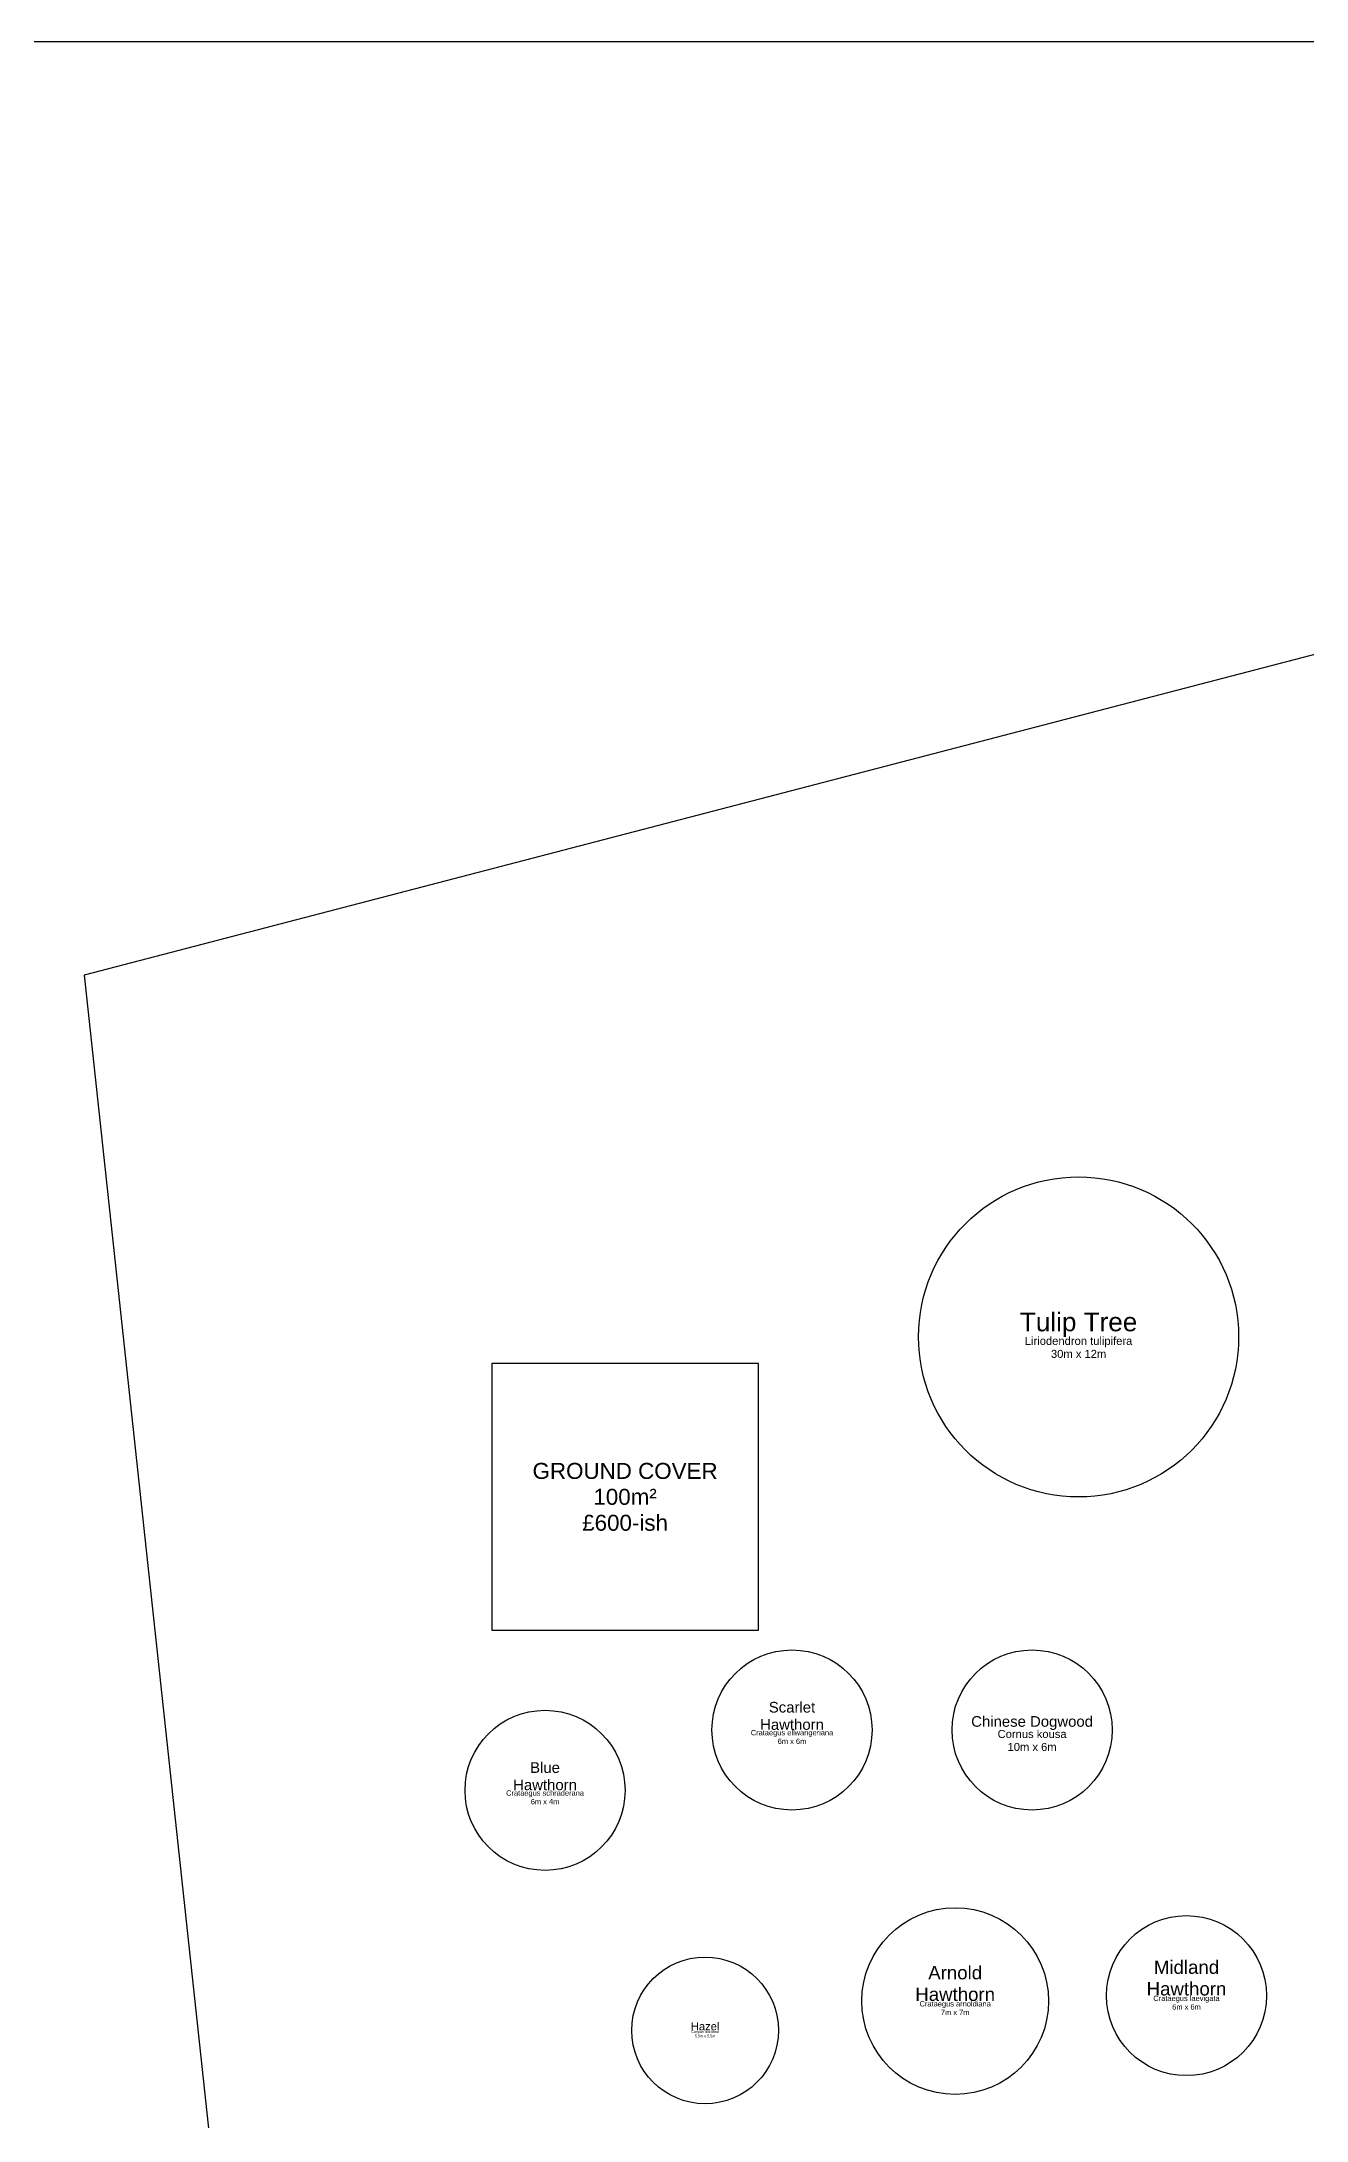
# Model space of a CAD drawing. Header units: metres. Extents: x -12 to 147, y -2 to 160.
# Drawn here: x 52.1 to 99.5, y 81.6 to 159.6 of the extents above; entities that cross this region are included whole.
import ezdxf

# ---------------------------------------------------------------- set-up
doc = ezdxf.new("R2010")
doc.units = ezdxf.units.M
for name, color, linetype, lineweight, true_color in [('Boundary', 1, 'Continuous', 25, 0xff0000), ('Ground cover', 253, 'Continuous', 25, 0xa0a0a4), ('Plant - Tree', 3, 'Continuous', 25, 0x00ff00), ('Plant label', 30, 'Continuous', 25, 0xff7f00), ('xMap', 178, 'Continuous', 25, 0x000000)]:
    doc.layers.add(name, color=color, linetype=linetype, lineweight=lineweight, true_color=true_color)
doc.styles.add('textstyle47', font='')
doc.styles.add('textstyle48', font='')
doc.styles.add('textstyle49', font='')
doc.styles.add('textstyle50', font='')
doc.styles.add('textstyle51', font='')
doc.styles.add('textstyle52', font='')
doc.styles.add('textstyle53', font='')
doc.styles.add('textstyle54', font='')
doc.styles.add('textstyle55', font='')
doc.styles.add('textstyle56', font='')
doc.styles.add('textstyle57', font='')
doc.styles.add('textstyle58', font='')
doc.styles.add('textstyle61', font='')
doc.styles.add('textstyle62', font='')
doc.styles.add('textstyle75', font='')
doc.styles.get('textstyle47').set_extended_font_data('Arial')
doc.styles.get('textstyle48').set_extended_font_data('Arial')
doc.styles.get('textstyle49').set_extended_font_data('Arial')
doc.styles.get('textstyle50').set_extended_font_data('Arial')
doc.styles.get('textstyle51').set_extended_font_data('Arial')
doc.styles.get('textstyle52').set_extended_font_data('Arial')
doc.styles.get('textstyle53').set_extended_font_data('Arial')
doc.styles.get('textstyle54').set_extended_font_data('Arial')
doc.styles.get('textstyle55').set_extended_font_data('Arial')
doc.styles.get('textstyle56').set_extended_font_data('Arial')
doc.styles.get('textstyle57').set_extended_font_data('Arial')
doc.styles.get('textstyle58').set_extended_font_data('Arial')
doc.styles.get('textstyle61').set_extended_font_data('Arial')
doc.styles.get('textstyle62').set_extended_font_data('Arial')
doc.styles.get('textstyle75').set_extended_font_data('Arial')
picture_1 = doc.add_image_def('image1.png', size_in_pixel=(1513, 1537))

# ---------------------------------------------------------------- blocks, each defined once
blk = doc.blocks.new('Tree - Cornus kousa')
at = {"layer": 'Plant - Tree'}
blk.add_circle((0, 0), 3, dxfattribs=at)
at = {"layer": 'Plant - Tree', "insert": (0, 0), "char_height": 0.4, "attachment_point": 8, "line_spacing_factor": 0.971628, "style": 'textstyle48'}
blk.add_mtext('\\c32767;Chinese Dogwood', dxfattribs=at)
at = {"layer": 'Plant label', "insert": (0, 0), "char_height": 0.3, "attachment_point": 2, "line_spacing_factor": 0.971628, "style": 'textstyle47'}
blk.add_mtext('\\c32767;Cornus kousa\\P10m x 6m', dxfattribs=at)
blk = doc.blocks.new('Tree - Crataegus ellwangeriana')
at = {"layer": 'Plant - Tree'}
blk.add_circle((0, 0), 3, dxfattribs=at)
at = {"layer": 'Plant - Tree', "color": 30, "true_color": 0xff7f00, "insert": (0, 0), "char_height": 0.4, "attachment_point": 8, "line_spacing_factor": 0.971628, "style": 'textstyle54'}
blk.add_mtext('Scarlet\\PHawthorn', dxfattribs=at)
at = {"layer": 'Plant label', "insert": (0, 0), "char_height": 0.2, "attachment_point": 2, "line_spacing_factor": 0.971628, "style": 'textstyle53'}
blk.add_mtext('\\c32767;Crataegus ellwangeriana\\P6m x 6m', dxfattribs=at)
blk = doc.blocks.new('Tree - Crataegus schraderana')
at = {"layer": 'Plant - Tree'}
blk.add_circle((0, 0), 3, dxfattribs=at)
at = {"layer": 'Plant - Tree', "color": 30, "true_color": 0xff7f00, "insert": (0, 0), "char_height": 0.4, "attachment_point": 8, "line_spacing_factor": 0.971628, "style": 'textstyle58'}
blk.add_mtext('Blue\\PHawthorn', dxfattribs=at)
at = {"layer": 'Plant label', "insert": (0, 0), "char_height": 0.2, "attachment_point": 2, "line_spacing_factor": 0.971628, "style": 'textstyle57'}
blk.add_mtext('\\c32767;Crataegus schraderana\\P6m x 4m', dxfattribs=at)
blk = doc.blocks.new('Tree - Crataegus laevigata')
at = {"layer": 'Plant - Tree'}
blk.add_circle((0, 0), 3, dxfattribs=at)
at = {"layer": 'Plant - Tree', "insert": (0, 0), "char_height": 0.5, "attachment_point": 8, "line_spacing_factor": 0.971628, "style": 'textstyle56'}
blk.add_mtext('\\c32767;Midland\\PHawthorn', dxfattribs=at)
at = {"layer": 'Plant label', "insert": (0, 0), "char_height": 0.2, "attachment_point": 2, "line_spacing_factor": 0.971628, "style": 'textstyle55'}
blk.add_mtext('\\c32767;Crataegus laevigata\\P6m x 6m', dxfattribs=at)
blk = doc.blocks.new('Tree - Crataegus arnoldiana')
at = {"layer": 'Plant - Tree'}
blk.add_circle((0, 0), 3.5, dxfattribs=at)
at = {"layer": 'Plant - Tree', "insert": (0, 0), "char_height": 0.5, "attachment_point": 8, "line_spacing_factor": 0.971628, "style": 'textstyle52'}
blk.add_mtext('\\c32767;Arnold\\PHawthorn', dxfattribs=at)
at = {"layer": 'Plant label', "insert": (0, 0), "char_height": 0.2, "attachment_point": 2, "line_spacing_factor": 0.971628, "style": 'textstyle51'}
blk.add_mtext('\\c32767;Crataegus arnoldiana\\P7m x 7m', dxfattribs=at)
blk = doc.blocks.new('Tree - Corylus avellana')
at = {"layer": 'Plant - Tree'}
blk.add_circle((0, 0), 2.75, dxfattribs=at)
at = {"layer": 'Plant - Tree', "insert": (0, 0), "char_height": 0.3, "attachment_point": 8, "line_spacing_factor": 0.971628, "style": 'textstyle50'}
blk.add_mtext('\\c32767;Hazel', dxfattribs=at)
at = {"layer": 'Plant label', "insert": (0, 0), "char_height": 0.1, "attachment_point": 2, "line_spacing_factor": 0.971628, "style": 'textstyle49'}
blk.add_mtext('\\c32767;Corylus avellana\\P5.5m x 5.5m', dxfattribs=at)
blk = doc.blocks.new('Tree - Liriodendron tulipifera')
at = {"layer": 'Plant - Tree'}
blk.add_circle((0, 0), 6, dxfattribs=at)
at = {"layer": 'Plant - Tree', "insert": (0, 0), "char_height": 0.7, "attachment_point": 8, "line_spacing_factor": 0.971628, "style": 'textstyle62'}
blk.add_mtext('\\c32767;Tulip Tree', dxfattribs=at)
at = {"layer": 'Plant label', "insert": (0, 0), "char_height": 0.3, "attachment_point": 2, "line_spacing_factor": 0.971628, "style": 'textstyle61'}
blk.add_mtext('\\c32767;Liriodendron tulipifera\\P30m x 12m', dxfattribs=at)

msp = doc.modelspace()

# ---------------------------------------------------------------- linework, layer by layer
at = {"layer": 'Boundary', "flags": 128}
msp.add_lwpolyline([(104.717, 11.372), (100.657, 63.509), (117.027, 111.081), (129.716, 144.364), (53.721, 124.565), (65.748, 13.067), (70, 10)], close=True, dxfattribs=at)
at = {"layer": 'Ground cover', "color": 96, "true_color": 0x008000, "flags": 128}
msp.add_lwpolyline([(69, 100), (79, 100), (79, 110), (69, 110)], close=True, dxfattribs=at)

# ---------------------------------------------------------------- block references
at = {"layer": 'Plant - Tree'}
for name, p in [('Tree - Liriodendron tulipifera', (91, 111)), ('Tree - Crataegus ellwangeriana', (80.257, 96.263)), ('Tree - Cornus kousa', (89.257, 96.263)), ('Tree - Crataegus schraderana', (71, 94)), ('Tree - Crataegus arnoldiana', (86.373, 86.098)), ('Tree - Crataegus laevigata', (95.044, 86.303)), ('Tree - Corylus avellana', (77, 85))]:
    msp.add_blockref(name, p, dxfattribs=at)

# ---------------------------------------------------------------- texts
at = {"layer": 'Ground cover', "insert": (74, 105), "char_height": 0.6, "attachment_point": 5, "line_spacing_factor": 0.971628, "style": 'textstyle75'}
msp.add_mtext('\\c32767;GROUND COVER\\P100m²\\P£600-ish', dxfattribs=at)

# ---------------------------------------------------------------- pictures from other files: only their frames are drawn
at = {"layer": 'xMap'}
image = msp.add_image(picture_1, insert=(-12.312, -2.227), size_in_units=(159.263, 161.789), dxfattribs=at)
image.dxf.flags = 7

doc.saveas('drawing.dxf')
